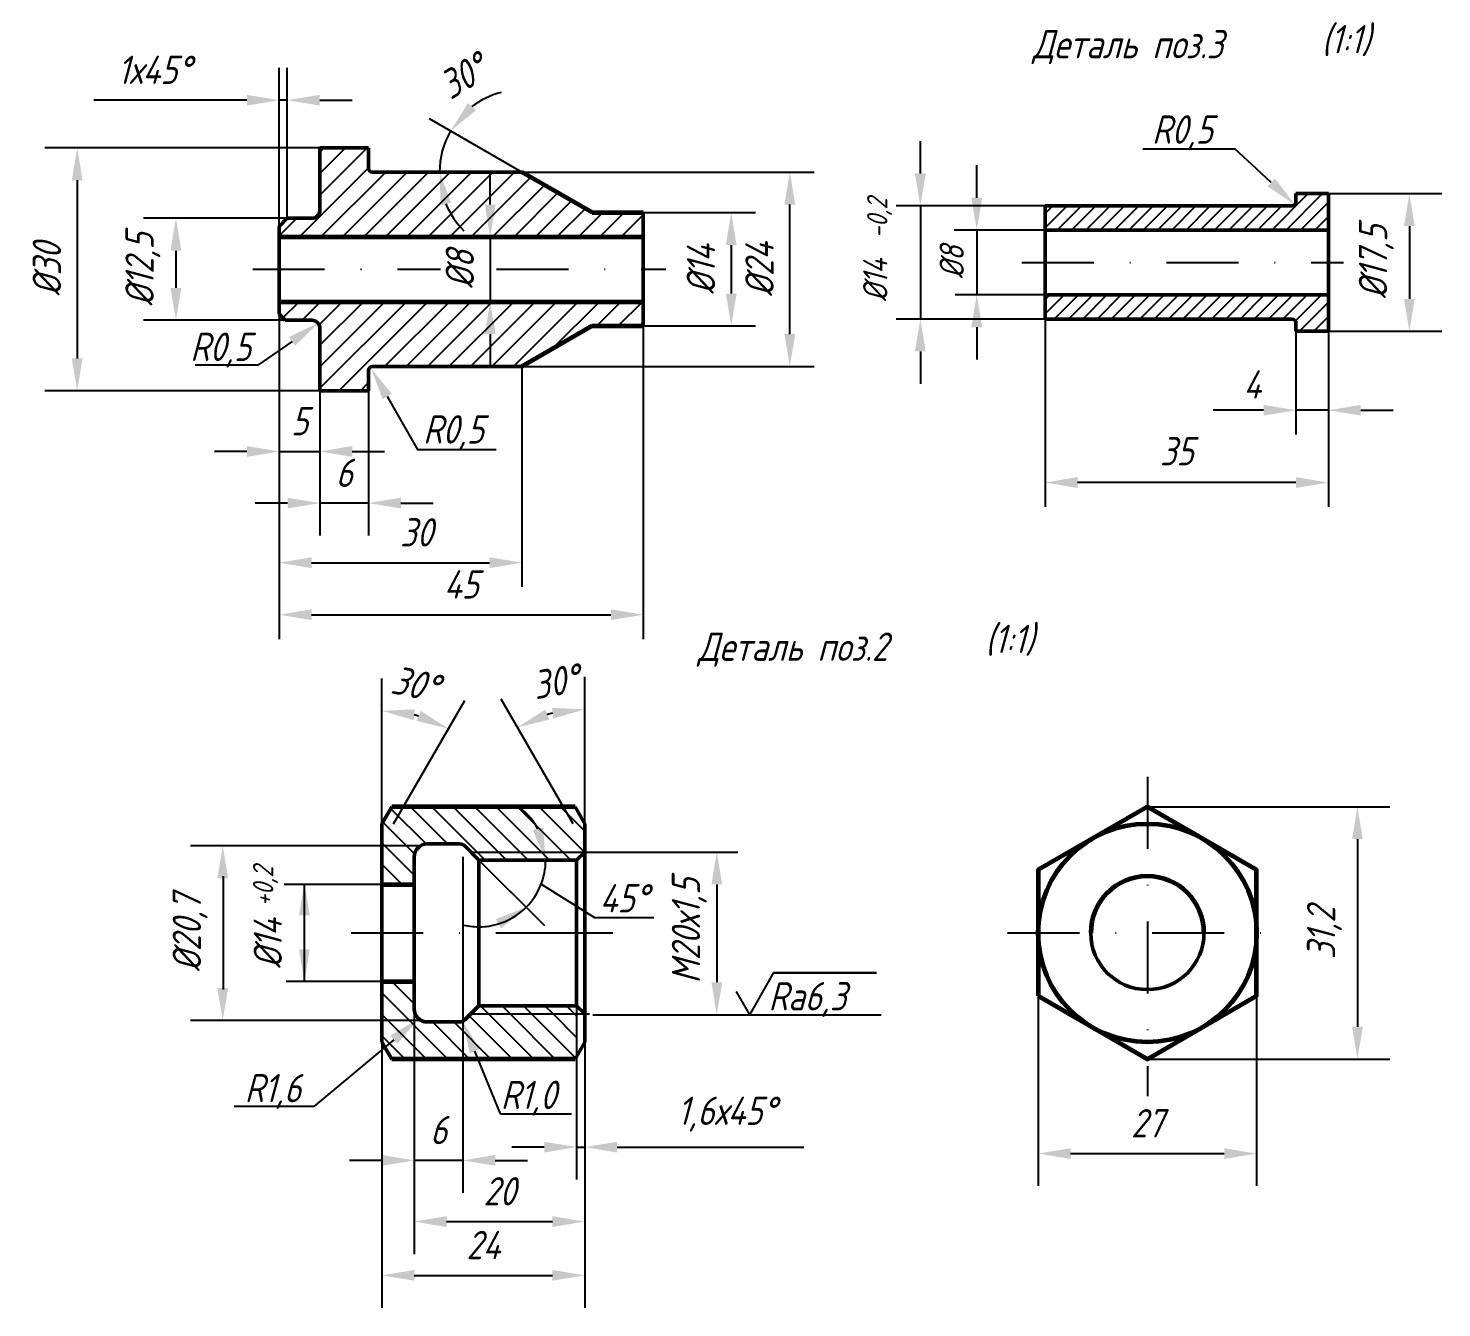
# Model space of a CAD drawing. Header units: inches. Extents: x 0 to 59537, y -7418 to 1046.
# Drawn here: x 33286.6 to 33461.3, y -7135.8 to -6977.7 of the extents above; entities that cross this region are included whole.
import ezdxf
from ezdxf import colors
from ezdxf.entities.mleader import LeaderData, LeaderLine
from ezdxf.math import Vec2, Vec3

# ---------------------------------------------------------------- set-up
doc = ezdxf.new("R2010")
doc.units = ezdxf.units.IN
doc.header["$LTSCALE"] = 0.7
doc.header["$MEASUREMENT"] = 0
doc.linetypes.add('DASHDOT', pattern=[25.4, 12.7, -6.35, 0, -6.35])
doc.styles.get("Standard").update_dxf_attribs({"font": 'romand.shx', "width": 0.8, "oblique": 15, "height": 3.5})
doc.dimstyles.get("Standard").update_dxf_attribs({"dimtxt": 3.5, "dimasz": 4, "dimexe": 4, "dimexo": 0, "dimgap": 2, "dimtad": 1, "dimdec": 1, "dimdsep": 46, "dimtxsty": 'Standard', "dimcen": 0.09, "dimadec": 0, "dimazin": 0, "dimtfac": 1, "dimtdec": 1, "dimtmove": 0, "dimatfit": 3, "dimfxl": 0.18, "dimtolj": 1, "dimtzin": 0, "dimlwd": 25, "dimlwe": 25, "dimarcsym": 0})
pattern_1 = [(135, (19.463, 10.362), (-1.32582521, -1.32582521), [])]

# ---------------------------------------------------------------- blocks, each defined once
blk = doc.blocks.new('*D671')
at = {"color": 0, "lineweight": 25, "transparency": 16777216}
for p, q in [((33317.65, -7002.19), (33317.65, -6982.59)), ((33318.65, -7001.19), (33318.65, -6982.59)), ((33313.65, -6986.59), (33294.72, -6986.59)), ((33318.65, -6986.59), (33317.65, -6986.59)), ((33322.65, -6986.59), (33326.65, -6986.59))]:
    blk.add_line(p, q, dxfattribs=at)
at = {"color": 0, "transparency": 16777216}
for points in [[(33313.65, -6985.93), (33313.65, -6987.26), (33317.65, -6986.59)], [(33322.65, -6985.93), (33322.65, -6987.26), (33318.65, -6986.59)]]:
    blk.add_solid(points, dxfattribs=at)
at = {"layer": 'DEFPOINTS', "color": 0, "transparency": 16777216}
for p in [(33317.65, -6986.59), (33318.65, -7001.19), (33317.65, -7002.19)]:
    blk.add_point(p, dxfattribs=at)
at = {"color": 0, "transparency": 16777216, "insert": (33302.19, -6982.84), "char_height": 3.5, "attachment_point": 5}
blk.add_mtext('\\A1;1х45%%D', dxfattribs=at)
blk = doc.blocks.new('*D672')
at = {"color": 0, "lineweight": 25, "transparency": 16777216}
for p, q in [((33322.68, -6992.49), (33288.68, -6992.49)), ((33292.68, -6996.49), (33292.68, -7018.49)), ((33322.68, -7022.49), (33288.68, -7022.49))]:
    blk.add_line(p, q, dxfattribs=at)
at = {"color": 0, "transparency": 16777216}
for points in [[(33292.01, -6996.49), (33293.34, -6996.49), (33292.68, -6992.49)], [(33292.01, -7018.49), (33293.34, -7018.49), (33292.68, -7022.49)]]:
    blk.add_solid(points, dxfattribs=at)
at = {"layer": 'DEFPOINTS', "color": 0, "transparency": 16777216}
for p in [(33322.68, -6992.49), (33292.68, -7022.49), (33322.68, -7022.49)]:
    blk.add_point(p, dxfattribs=at)
at = {"color": 0, "transparency": 16777216, "insert": (33288.93, -7007.49), "char_height": 3.5, "attachment_point": 5, "rotation": 90}
blk.add_mtext('\\A1;%%C30', dxfattribs=at)
blk = doc.blocks.new('*D673')
at = {"color": 0, "lineweight": 25, "transparency": 16777216}
for p, q in [((33317.65, -7013.04), (33317.65, -7034)), ((33322.68, -7022.49), (33322.68, -7034)), ((33313.65, -7030), (33309.65, -7030)), ((33317.65, -7030), (33322.68, -7030)), ((33326.68, -7030), (33330.68, -7030))]:
    blk.add_line(p, q, dxfattribs=at)
at = {"color": 0, "transparency": 16777216}
for points in [[(33313.65, -7029.33), (33313.65, -7030.67), (33317.65, -7030)], [(33326.68, -7029.33), (33326.68, -7030.67), (33322.68, -7030)]]:
    blk.add_solid(points, dxfattribs=at)
at = {"layer": 'DEFPOINTS', "color": 0, "transparency": 16777216}
for p in [(33317.65, -7013.04), (33322.68, -7022.49), (33322.68, -7030)]:
    blk.add_point(p, dxfattribs=at)
at = {"color": 0, "lineweight": 25, "transparency": 16777216, "insert": (33320.17, -7026.25), "char_height": 3.5, "attachment_point": 5}
blk.add_mtext('\\A1;5', dxfattribs=at)
blk = doc.blocks.new('*D675')
at = {"color": 0, "linetype": 'Continuous', "lineweight": 25, "transparency": 16777216}
for p, q in [((33318.65, -7001.19), (33300.88, -7001.19)), ((33304.88, -7005.19), (33304.88, -7009.79)), ((33318.4, -7013.79), (33300.88, -7013.79))]:
    blk.add_line(p, q, dxfattribs=at)
at = {"color": 0, "linetype": 'Continuous', "transparency": 16777216}
for points in [[(33304.21, -7005.19), (33305.55, -7005.19), (33304.88, -7001.19)], [(33304.21, -7009.79), (33305.55, -7009.79), (33304.88, -7013.79)]]:
    blk.add_solid(points, dxfattribs=at)
at = {"layer": 'DEFPOINTS', "color": 0, "linetype": 'Continuous', "transparency": 16777216}
for p in [(33318.65, -7001.19), (33304.88, -7013.79), (33318.4, -7013.79)]:
    blk.add_point(p, dxfattribs=at)
at = {"color": 0, "linetype": 'Continuous', "transparency": 16777216, "insert": (33300.8, -7007.49), "char_height": 3.5, "attachment_point": 5, "rotation": 90}
blk.add_mtext('\\A1;%%C12,5', dxfattribs=at)
blk = doc.blocks.new('*D677')
at = {"color": 0, "linetype": 'Continuous', "lineweight": 25, "transparency": 16777216}
for p, q in [((33343.72, -6999.49), (33343.72, -6995.49)), ((33357.65, -7003.49), (33339.72, -7003.49)), ((33343.72, -7003.49), (33343.72, -7011.49)), ((33357.65, -7011.49), (33339.72, -7011.49)), ((33343.72, -7015.49), (33343.72, -7019.49))]:
    blk.add_line(p, q, dxfattribs=at)
at = {"color": 0, "linetype": 'Continuous', "transparency": 16777216}
for points in [[(33343.05, -6999.49), (33344.39, -6999.49), (33343.72, -7003.49)], [(33343.05, -7015.49), (33344.39, -7015.49), (33343.72, -7011.49)]]:
    blk.add_solid(points, dxfattribs=at)
at = {"layer": 'DEFPOINTS', "color": 0, "linetype": 'Continuous', "transparency": 16777216}
for p in [(33357.65, -7003.49), (33343.72, -7011.49), (33357.65, -7011.49)]:
    blk.add_point(p, dxfattribs=at)
at = {"color": 0, "linetype": 'Continuous', "transparency": 16777216, "insert": (33339.97, -7007.49), "char_height": 3.5, "attachment_point": 5, "rotation": 90}
blk.add_mtext('\\A1;%%C8', dxfattribs=at)
blk = doc.blocks.new('*D681')
at = {"color": 0, "lineweight": 25, "transparency": 16777216}
for p, q in [((33446.55, -6998.14), (33461.33, -6998.14)), ((33457.33, -7002.14), (33457.33, -7011.14)), ((33447.32, -7015.14), (33461.33, -7015.14))]:
    blk.add_line(p, q, dxfattribs=at)
at = {"color": 0, "transparency": 16777216}
for points in [[(33456.67, -7002.14), (33458, -7002.14), (33457.33, -6998.14)], [(33456.67, -7011.14), (33458, -7011.14), (33457.33, -7015.14)]]:
    blk.add_solid(points, dxfattribs=at)
at = {"layer": 'DEFPOINTS', "color": 0, "transparency": 16777216}
for p in [(33446.55, -6998.14), (33447.32, -7015.14), (33457.33, -7015.14)]:
    blk.add_point(p, dxfattribs=at)
at = {"color": 0, "lineweight": 25, "transparency": 16777216, "insert": (33453.25, -7006.55), "char_height": 3.5, "attachment_point": 5, "rotation": 90}
blk.add_mtext('\\A1;%%C17,5', dxfattribs=at)
blk = doc.blocks.new('*D687')
at = {"color": 0, "lineweight": 25, "transparency": 16777216}
for p, q in [((33334.34, -7095.49), (33334.34, -7129.16)), ((33355.41, -7099.59), (33355.41, -7129.16)), ((33338.34, -7125.16), (33351.41, -7125.16))]:
    blk.add_line(p, q, dxfattribs=at)
at = {"color": 0, "transparency": 16777216}
for points in [[(33338.34, -7124.49), (33338.34, -7125.82), (33334.34, -7125.16)], [(33351.41, -7124.49), (33351.41, -7125.82), (33355.41, -7125.16)]]:
    blk.add_solid(points, dxfattribs=at)
at = {"layer": 'DEFPOINTS', "color": 0, "transparency": 16777216}
for p in [(33334.34, -7095.49), (33355.41, -7099.59), (33355.41, -7125.16)]:
    blk.add_point(p, dxfattribs=at)
at = {"color": 0, "lineweight": 25, "transparency": 16777216, "insert": (33344.88, -7121.41), "char_height": 3.5, "attachment_point": 5}
blk.add_mtext('\\A1;20', dxfattribs=at)
blk = doc.blocks.new('*D688')
at = {"color": 0, "lineweight": 25, "transparency": 16777216}
for p, q in [((33330.34, -7100.49), (33330.34, -7135.8)), ((33355.41, -7100.59), (33355.41, -7135.8)), ((33334.34, -7131.8), (33351.41, -7131.8))]:
    blk.add_line(p, q, dxfattribs=at)
at = {"color": 0, "transparency": 16777216}
for points in [[(33334.34, -7131.13), (33334.34, -7132.46), (33330.34, -7131.8)], [(33351.41, -7131.13), (33351.41, -7132.46), (33355.41, -7131.8)]]:
    blk.add_solid(points, dxfattribs=at)
at = {"layer": 'DEFPOINTS', "color": 0, "transparency": 16777216}
for p in [(33330.34, -7100.49), (33355.41, -7100.59), (33355.41, -7131.8)]:
    blk.add_point(p, dxfattribs=at)
at = {"color": 0, "lineweight": 25, "transparency": 16777216, "insert": (33342.88, -7128.05), "char_height": 3.5, "attachment_point": 5}
blk.add_mtext('\\A1;24', dxfattribs=at)
blk = doc.blocks.new('*D689')
at = {"color": 0, "lineweight": 25, "transparency": 16777216}
for p, q in [((33355.41, -7078.49), (33355.41, -7057.86)), ((33353.97, -7075.99), (33345.1, -7060.62))]:
    blk.add_line(p, q, dxfattribs=at)
blk.add_arc((33355.41, -7078.49), 16.63, 103.8165, 106.1835, dxfattribs=at)
at = {"color": 0, "transparency": 16777216}
for points in [[(33351.04, -7063.13), (33350.52, -7061.9), (33347.1, -7064.09)], [(33351.36, -7061.68), (33351.52, -7063), (33355.41, -7061.86)]]:
    blk.add_solid(points, dxfattribs=at)
at = {"layer": 'DEFPOINTS', "color": 0, "transparency": 16777216}
for p in [(33349.73, -7062.86), (33353.97, -7075.99), (33355.41, -7078.49), (33355.41, -7078.49), (33355.41, -7089.49)]:
    blk.add_point(p, dxfattribs=at)
at = {"color": 0, "lineweight": 25, "transparency": 16777216, "insert": (33351.81, -7058.43), "char_height": 3.5, "attachment_point": 5, "rotation": 10.1959}
blk.add_mtext('\\A1;30°', dxfattribs=at)
blk = doc.blocks.new('*D690')
at = {"color": 0, "lineweight": 25, "transparency": 16777216}
for p, q in [((33330.34, -7078.49), (33330.34, -7058.04)), ((33331.79, -7075.99), (33340.57, -7060.78))]:
    blk.add_line(p, q, dxfattribs=at)
blk.add_arc((33330.34, -7078.49), 16.44, 73.9724, 76.0276, dxfattribs=at)
at = {"color": 0, "transparency": 16777216}
for points in [[(33334.23, -7063.19), (33334.4, -7061.87), (33330.34, -7062.04)], [(33335.15, -7062.07), (33334.62, -7063.29), (33338.57, -7064.25)]]:
    blk.add_solid(points, dxfattribs=at)
at = {"layer": 'DEFPOINTS', "color": 0, "transparency": 16777216}
for p in [(33335.97, -7063.03), (33331.79, -7075.99), (33330.34, -7078.49), (33330.34, -7078.49), (33330.34, -7089.49)]:
    blk.add_point(p, dxfattribs=at)
at = {"color": 0, "lineweight": 25, "transparency": 16777216, "insert": (33334.44, -7058.71), "char_height": 3.5, "attachment_point": 5, "rotation": 348.296}
blk.add_mtext('\\A1;30°', dxfattribs=at)
blk = doc.blocks.new('*D731')
at = {"color": 0, "linetype": 'Continuous', "lineweight": 25, "transparency": 16777216}
for p, q in [((33411.45, -7097.28), (33411.45, -7120.75)), ((33438.45, -7097.28), (33438.45, -7120.75)), ((33415.45, -7116.75), (33434.45, -7116.75))]:
    blk.add_line(p, q, dxfattribs=at)
at = {"color": 0, "linetype": 'Continuous', "transparency": 16777216}
for points in [[(33415.45, -7116.09), (33415.45, -7117.42), (33411.45, -7116.75)], [(33434.45, -7116.09), (33434.45, -7117.42), (33438.45, -7116.75)]]:
    blk.add_solid(points, dxfattribs=at)
at = {"layer": 'DEFPOINTS', "color": 0, "linetype": 'Continuous', "transparency": 16777216}
for p in [(33411.45, -7097.28), (33438.45, -7097.28), (33438.45, -7116.75)]:
    blk.add_point(p, dxfattribs=at)
at = {"color": 0, "linetype": 'Continuous', "transparency": 16777216, "insert": (33424.95, -7113), "char_height": 3.5, "attachment_point": 5}
blk.add_mtext('\\A1;27', dxfattribs=at)
blk = doc.blocks.new('*D732')
at = {"color": 0, "linetype": 'Continuous', "lineweight": 25, "transparency": 16777216}
for p, q in [((33424.95, -7073.9), (33454.91, -7073.9)), ((33450.91, -7077.9), (33450.91, -7101.07)), ((33424.95, -7105.07), (33454.91, -7105.07))]:
    blk.add_line(p, q, dxfattribs=at)
at = {"color": 0, "linetype": 'Continuous', "transparency": 16777216}
for points in [[(33450.25, -7077.9), (33451.58, -7077.9), (33450.91, -7073.9)], [(33450.25, -7101.07), (33451.58, -7101.07), (33450.91, -7105.07)]]:
    blk.add_solid(points, dxfattribs=at)
at = {"layer": 'DEFPOINTS', "color": 0, "linetype": 'Continuous', "transparency": 16777216}
for p in [(33424.95, -7073.9), (33424.95, -7105.07), (33450.91, -7105.07)]:
    blk.add_point(p, dxfattribs=at)
at = {"color": 0, "linetype": 'Continuous', "transparency": 16777216, "insert": (33446.83, -7089.49), "char_height": 3.5, "attachment_point": 5, "rotation": 90}
blk.add_mtext('\\A1;31,2', dxfattribs=at)
blk = doc.blocks.new('*D733')
at = {"color": 0, "linetype": 'Continuous', "lineweight": 25, "transparency": 16777216}
for p, q in [((33334.34, -7095.49), (33334.34, -7121.59)), ((33340.34, -7098.69), (33340.34, -7121.59)), ((33330.34, -7117.59), (33326.34, -7117.59)), ((33340.34, -7117.59), (33334.34, -7117.59)), ((33344.34, -7117.59), (33348.34, -7117.59))]:
    blk.add_line(p, q, dxfattribs=at)
at = {"color": 0, "linetype": 'Continuous', "transparency": 16777216}
for points in [[(33330.34, -7116.92), (33330.34, -7118.26), (33334.34, -7117.59)], [(33344.34, -7116.92), (33344.34, -7118.26), (33340.34, -7117.59)]]:
    blk.add_solid(points, dxfattribs=at)
at = {"layer": 'DEFPOINTS', "color": 0, "linetype": 'Continuous', "transparency": 16777216}
for p in [(33334.34, -7095.49), (33340.34, -7098.69), (33334.34, -7117.59)]:
    blk.add_point(p, dxfattribs=at)
at = {"color": 0, "linetype": 'Continuous', "transparency": 16777216, "insert": (33337.34, -7113.84), "char_height": 3.5, "attachment_point": 5}
blk.add_mtext('\\A1;6', dxfattribs=at)
blk = doc.blocks.new('*D739')
at = {"color": 0, "linetype": 'Continuous', "lineweight": 25, "transparency": 16777216}
for p, q in [((33354.41, -7098.49), (33354.41, -7119.95)), ((33355.41, -7099.49), (33355.41, -7119.95)), ((33350.41, -7115.95), (33346.41, -7115.95)), ((33354.41, -7115.95), (33355.41, -7115.95)), ((33359.41, -7115.95), (33382.48, -7115.95))]:
    blk.add_line(p, q, dxfattribs=at)
at = {"color": 0, "linetype": 'Continuous', "transparency": 16777216}
for points in [[(33350.41, -7115.29), (33350.41, -7116.62), (33354.41, -7115.95)], [(33359.41, -7115.29), (33359.41, -7116.62), (33355.41, -7115.95)]]:
    blk.add_solid(points, dxfattribs=at)
at = {"layer": 'DEFPOINTS', "color": 0, "linetype": 'Continuous', "transparency": 16777216}
for p in [(33354.41, -7098.49), (33355.41, -7099.49), (33355.41, -7115.95)]:
    blk.add_point(p, dxfattribs=at)
at = {"color": 0, "linetype": 'Continuous', "transparency": 16777216, "insert": (33372.95, -7111.87), "char_height": 3.5, "attachment_point": 5}
blk.add_mtext('\\A1;1,6х45%%D', dxfattribs=at)
blk = doc.blocks.new('*D740')
at = {"color": 0, "linetype": 'Continuous', "lineweight": 25, "transparency": 16777216}
for p, q in [((33322.68, -7022.49), (33322.68, -7040.38)), ((33328.68, -7022.49), (33328.68, -7040.38)), ((33318.68, -7036.38), (33314.68, -7036.38)), ((33328.68, -7036.38), (33322.68, -7036.38)), ((33332.68, -7036.38), (33336.68, -7036.38))]:
    blk.add_line(p, q, dxfattribs=at)
at = {"color": 0, "linetype": 'Continuous', "transparency": 16777216}
for points in [[(33318.68, -7035.71), (33318.68, -7037.04), (33322.68, -7036.38)], [(33332.68, -7035.71), (33332.68, -7037.04), (33328.68, -7036.38)]]:
    blk.add_solid(points, dxfattribs=at)
at = {"layer": 'DEFPOINTS', "color": 0, "linetype": 'Continuous', "transparency": 16777216}
for p in [(33322.68, -7022.49), (33328.68, -7022.49), (33322.68, -7036.38)]:
    blk.add_point(p, dxfattribs=at)
at = {"color": 0, "linetype": 'Continuous', "transparency": 16777216, "insert": (33325.68, -7032.63), "char_height": 3.5, "attachment_point": 5}
blk.add_mtext('\\A1;6', dxfattribs=at)
blk = doc.blocks.new('*D765')
at = {"color": 0, "linetype": 'Continuous', "lineweight": 25, "transparency": 16777216}
for p, q in [((33343.92, -6995.49), (33383.76, -6995.49)), ((33380.76, -7015.49), (33380.76, -6999.49)), ((33347.65, -7019.49), (33383.76, -7019.49))]:
    blk.add_line(p, q, dxfattribs=at)
at = {"color": 0, "linetype": 'Continuous', "transparency": 16777216}
for points in [[(33380.09, -6999.49), (33381.43, -6999.49), (33380.76, -6995.49)], [(33380.09, -7015.49), (33381.43, -7015.49), (33380.76, -7019.49)]]:
    blk.add_solid(points, dxfattribs=at)
at = {"layer": 'DEFPOINTS', "color": 0, "linetype": 'Continuous', "transparency": 16777216}
for p in [(33343.92, -6995.49), (33380.76, -6995.49), (33347.65, -7019.49)]:
    blk.add_point(p, dxfattribs=at)
at = {"color": 0, "linetype": 'Continuous', "transparency": 16777216, "insert": (33377.01, -7007.49), "char_height": 3.5, "attachment_point": 5, "rotation": 90}
blk.add_mtext('\\A1;%%C24', dxfattribs=at)
blk = doc.blocks.new('*D768')
at = {"color": 0, "linetype": 'Continuous', "lineweight": 25, "transparency": 16777216}
for p, q in [((33317.65, -7013.04), (33317.65, -7053.17)), ((33362.65, -7014.49), (33362.65, -7053.17)), ((33321.65, -7050.17), (33358.65, -7050.17))]:
    blk.add_line(p, q, dxfattribs=at)
at = {"color": 0, "linetype": 'Continuous', "transparency": 16777216}
for points in [[(33321.65, -7049.5), (33321.65, -7050.83), (33317.65, -7050.17)], [(33358.65, -7049.5), (33358.65, -7050.83), (33362.65, -7050.17)]]:
    blk.add_solid(points, dxfattribs=at)
at = {"layer": 'DEFPOINTS', "color": 0, "linetype": 'Continuous', "transparency": 16777216}
for p in [(33317.65, -7013.04), (33362.65, -7014.49), (33362.65, -7050.17)]:
    blk.add_point(p, dxfattribs=at)
at = {"color": 0, "linetype": 'Continuous', "transparency": 16777216, "insert": (33340.15, -7046.42), "char_height": 3.5, "attachment_point": 5}
blk.add_mtext('\\A1;45', dxfattribs=at)
blk = doc.blocks.new('*D769')
at = {"color": 0, "linetype": 'Continuous', "lineweight": 25, "transparency": 16777216}
blk.add_line((33347.65, -6995.49), (33336.24, -6988.9), dxfattribs=at)
for start, end in [(104.7017, 127.3508), (150, 180), (202.6492, 225.2983)]:
    blk.add_arc((33347.65, -6995.49), 10.19, start, end, dxfattribs=at)
at = {"color": 0, "linetype": 'Continuous', "transparency": 16777216}
for points in [[(33341.98, -6987.84), (33340.97, -6986.95), (33338.83, -6990.4)], [(33337.6, -6999.54), (33338.91, -6999.28), (33337.47, -6995.49)]]:
    blk.add_solid(points, dxfattribs=at)
at = {"layer": 'DEFPOINTS', "color": 0, "linetype": 'Continuous', "transparency": 16777216}
for p in [(33337.62, -6993.72), (33329.18, -6995.49), (33347.65, -6995.49), (33347.65, -6995.49), (33356.31, -7000.49)]:
    blk.add_point(p, dxfattribs=at)
at = {"color": 0, "linetype": 'Continuous', "transparency": 16777216, "insert": (33340.34, -6983.63), "char_height": 3.5, "attachment_point": 5, "rotation": 31.656}
blk.add_mtext('\\A1;30°', dxfattribs=at)
blk = doc.blocks.new('*D770')
at = {"color": 0, "linetype": 'Continuous', "lineweight": 25, "transparency": 16777216}
for p, q in [((33362.65, -7000.49), (33376.52, -7000.49)), ((33373.52, -7004.49), (33373.52, -7010.49)), ((33362.65, -7014.49), (33376.52, -7014.49))]:
    blk.add_line(p, q, dxfattribs=at)
at = {"color": 0, "linetype": 'Continuous', "transparency": 16777216}
for points in [[(33372.85, -7004.49), (33374.18, -7004.49), (33373.52, -7000.49)], [(33372.85, -7010.49), (33374.18, -7010.49), (33373.52, -7014.49)]]:
    blk.add_solid(points, dxfattribs=at)
at = {"layer": 'DEFPOINTS', "color": 0, "linetype": 'Continuous', "transparency": 16777216}
for p in [(33362.65, -7000.49), (33362.65, -7014.49), (33373.52, -7014.49)]:
    blk.add_point(p, dxfattribs=at)
at = {"color": 0, "linetype": 'Continuous', "transparency": 16777216, "insert": (33369.77, -7007.49), "char_height": 3.5, "attachment_point": 5, "rotation": 90}
blk.add_mtext('\\A1;%%C14', dxfattribs=at)
blk = doc.blocks.new('*D771')
at = {"color": 0, "linetype": 'Continuous', "lineweight": 25, "transparency": 16777216}
for p, q in [((33317.65, -7007.49), (33317.65, -7046.74)), ((33347.65, -7019.49), (33347.65, -7046.74)), ((33321.65, -7043.74), (33343.65, -7043.74))]:
    blk.add_line(p, q, dxfattribs=at)
at = {"color": 0, "linetype": 'Continuous', "transparency": 16777216}
for points in [[(33321.65, -7043.07), (33321.65, -7044.41), (33317.65, -7043.74)], [(33343.65, -7043.07), (33343.65, -7044.41), (33347.65, -7043.74)]]:
    blk.add_solid(points, dxfattribs=at)
at = {"layer": 'DEFPOINTS', "color": 0, "linetype": 'Continuous', "transparency": 16777216}
for p in [(33317.65, -7007.49), (33347.65, -7019.49), (33347.65, -7043.74)]:
    blk.add_point(p, dxfattribs=at)
at = {"color": 0, "linetype": 'Continuous', "transparency": 16777216, "insert": (33334.6, -7039.99), "char_height": 3.5, "attachment_point": 5}
blk.add_mtext('\\A1;30', dxfattribs=at)

msp = doc.modelspace()

# ---------------------------------------------------------------- hatches: boundary and pattern name
at = {"linetype": 'Continuous'}
h = msp.add_hatch(dxfattribs=at)
h.set_pattern_fill('ANSI31', scale=15)
h.paths.add_polyline_path([(33362.65, -7003.49), (33362.65, -7000.49), (33356.31, -7000.49), (33347.65, -6995.49), (33329.18, -6995.49, -0.414214), (33328.68, -6994.99), (33328.68, -6992.49), (33322.68, -6992.49), (33322.68, -7000.19, -0.414214), (33321.68, -7001.19), (33318.65, -7001.19), (33317.65, -7002.19), (33317.65, -7003.49)])
h.paths.add_polyline_path([(33356.31, -7014.49), (33362.65, -7014.49), (33362.65, -7011.49), (33317.65, -7011.49), (33317.65, -7013.04), (33318.4, -7013.79), (33321.68, -7013.79, -0.414214), (33322.68, -7014.79), (33322.68, -7019.87), (33322.68, -7022.49), (33328.68, -7022.49), (33328.68, -7019.99, -0.414214), (33329.18, -7019.49), (33347.65, -7019.49)])
h = msp.add_hatch(dxfattribs=at)
h.set_pattern_fill('ANSI31', scale=10)
h.paths.add_polyline_path([(33447.32, -6998.14), (33443.32, -6998.14), (33443.32, -6999.14, -0.414214), (33442.82, -6999.64), (33412.32, -6999.64), (33412.32, -7002.64), (33447.32, -7002.64)])
h.paths.add_polyline_path([(33447.32, -7010.64), (33412.32, -7010.64), (33412.32, -7013.64), (33442.82, -7013.64, -0.414214), (33443.32, -7014.14), (33443.32, -7015.14), (33447.32, -7015.14)])
h = msp.add_hatch(dxfattribs=at)
h.set_pattern_fill('ANSI31', scale=15, angle=90)
h.set_pattern_definition(pattern_1)
h.paths.add_polyline_path([(33355.41, -7075.99), (33354.21, -7073.9), (33331.55, -7073.9), (33330.34, -7075.99), (33330.34, -7078.73), (33335.09, -7078.73, -0.142306), (33335.94, -7078.49), (33339.93, -7078.49, -0.198912), (33340.64, -7078.78), (33341.34, -7079.49), (33352.32, -7079.49), (33355.41, -7079.49)])
h.paths.add_polyline_path([(33334.34, -7080.09, -0.256772), (33335.09, -7078.73), (33330.34, -7078.73), (33330.34, -7083.49), (33334.34, -7083.49)])
h.paths.add_polyline_path([(33355.41, -7079.49), (33352.32, -7079.49), (33341.34, -7079.49), (33342.34, -7080.49), (33352.32, -7080.49), (33354.41, -7080.49)])
h.paths.add_polyline_path([(33354.41, -7098.49), (33342.34, -7098.49), (33341.34, -7099.49), (33352.32, -7099.49), (33354.41, -7099.49)])
h = msp.add_hatch(dxfattribs=at)
h.set_pattern_fill('ANSI31', scale=15, angle=90)
h.set_pattern_definition(pattern_1)
h.paths.add_polyline_path([(33354.41, -7099.49), (33352.32, -7099.49), (33341.34, -7099.49), (33340.64, -7100.19, -0.198912), (33339.93, -7100.49), (33335.94, -7100.49, -0.126759), (33335.17, -7100.29), (33330.34, -7100.29), (33330.34, -7102.99), (33331.55, -7105.07), (33354.21, -7105.07), (33354.41, -7104.72)])
h.paths.add_polyline_path([(33334.34, -7095.49), (33330.34, -7095.49), (33330.34, -7100.29), (33335.17, -7100.29, -0.273115), (33334.34, -7098.89)])

# ---------------------------------------------------------------- linework, layer by layer
at = {"color": 0, "linetype": 'ByBlock'}
for p, q in [((33396.89, -6995.64), (33396.89, -6991.64)), ((33437.32, -6994.05), (33435.81, -6992.65)), ((33403.86, -6998.64), (33403.86, -6994.64)), ((33440.25, -6996.77), (33437.32, -6994.05)), ((33447.32, -6998.14), (33461.27, -6998.14)), ((33402.22, -6999.64), (33393.89, -6999.64)), ((33396.89, -6999.64), (33396.89, -7013.64)), ((33412.32, -6999.64), (33397.21, -6999.64)), ((33412.32, -7002.64), (33401.06, -7002.64)), ((33403.86, -7002.64), (33403.86, -7010.64)), ((33412.35, -7010.64), (33401.18, -7010.64)), ((33317.65, -7013.04), (33317.65, -7034.47)), ((33401.7, -7013.64), (33393.89, -7013.64)), ((33412.32, -7013.64), (33397.21, -7013.64)), ((33412.32, -7013.64), (33412.32, -7036.84)), ((33403.86, -7014.64), (33403.86, -7018.64)), ((33443.32, -7015.14), (33443.32, -7027.91)), ((33447.32, -7015.14), (33461.27, -7015.14)), ((33447.32, -7015.14), (33447.32, -7027.91)), ((33447.32, -7015.14), (33447.32, -7036.84)), ((33396.89, -7017.64), (33396.89, -7021.64)), ((33322.68, -7022.49), (33322.68, -7034.47)), ((33322.68, -7022.59), (33322.68, -7034.47)), ((33435.32, -7024.91), (33433.09, -7024.91)), ((33439.32, -7024.91), (33435.32, -7024.91)), ((33447.32, -7024.91), (33443.32, -7024.91)), ((33451.32, -7024.91), (33455.32, -7024.91)), ((33443.32, -7033.84), (33416.32, -7033.84)), ((33356.41, -7079.49), (33368.56, -7079.49)), ((33330.34, -7083.49), (33319.24, -7083.49)), ((33330.34, -7095.49), (33319.24, -7095.49)), ((33355.41, -7099.49), (33355.41, -7113.23))]:
    msp.add_line(p, q, dxfattribs=at)
at = {"linetype": 'Continuous', "lineweight": 50}
for p, q in [((33322.68, -6992.49), (33322.68, -7000.19)), ((33322.68, -6992.49), (33328.68, -6992.49)), ((33328.68, -6992.49), (33328.68, -6994.99)), ((33329.18, -6995.49), (33347.65, -6995.49)), ((33318.65, -7001.19), (33321.68, -7001.19)), ((33362.65, -7000.49), (33362.65, -7014.49)), ((33317.65, -7002.19), (33317.65, -7013.04)), ((33318.4, -7013.79), (33321.68, -7013.79)), ((33322.68, -7014.79), (33322.68, -7022.49)), ((33329.18, -7019.49), (33347.65, -7019.49)), ((33328.68, -7019.99), (33328.68, -7022.49)), ((33322.68, -7022.49), (33328.68, -7022.49))]:
    msp.add_line(p, q, dxfattribs=at)
for p, q in [((33435.81, -6992.65), (33424.4, -6992.65)), ((33443.32, -6998.14), (33443.32, -6999.14)), ((33319.24, -7016.39), (33315, -7019.33)), ((33315, -7019.33), (33307.27, -7019.33)), ((33331, -7023.21), (33334.8, -7029.84)), ((33344.45, -7029.78), (33334.77, -7029.78)), ((33341.34, -7079.49), (33344.25, -7079.49)), ((33341.34, -7079.49), (33352.32, -7079.49)), ((33352.32, -7079.49), (33356.41, -7079.49)), ((33352.32, -7080.49), (33354.41, -7080.49)), ((33334.34, -7080.99), (33334.34, -7097.99)), ((33341.34, -7099.49), (33344.25, -7099.49)), ((33341.34, -7099.49), (33349.91, -7099.49)), ((33341.34, -7099.49), (33352.32, -7099.49)), ((33352.32, -7098.49), (33354.41, -7098.49)), ((33352.32, -7099.49), (33355.98, -7099.49))]:
    msp.add_line(p, q)
at = {"color": 7, "linetype": 'Continuous', "lineweight": 60}
for p, q in [((33356.31, -7000.49), (33347.65, -6995.49)), ((33356.31, -7000.49), (33362.65, -7000.49)), ((33356.31, -7014.49), (33347.65, -7019.49)), ((33356.31, -7014.49), (33362.65, -7014.49)), ((33354.21, -7073.9), (33331.55, -7073.9)), ((33354.21, -7105.07), (33331.55, -7105.07))]:
    msp.add_line(p, q, dxfattribs=at)
at = {"lineweight": 50}
for p, q in [((33443.32, -6998.14), (33447.32, -6998.14)), ((33443.32, -6998.14), (33443.32, -6999.14)), ((33447.32, -6998.14), (33447.32, -7015.14)), ((33412.32, -6999.64), (33412.32, -7013.64)), ((33412.32, -6999.64), (33442.82, -6999.64)), ((33318.65, -7001.19), (33317.65, -7002.19)), ((33412.32, -7002.64), (33447.32, -7002.64)), ((33412.32, -7010.64), (33447.32, -7010.64)), ((33318.4, -7013.79), (33317.65, -7013.04)), ((33412.32, -7013.64), (33442.82, -7013.64)), ((33443.32, -7014.14), (33443.32, -7015.14)), ((33443.32, -7014.14), (33443.32, -7015.14)), ((33443.32, -7015.14), (33447.32, -7015.14)), ((33330.34, -7075.99), (33331.55, -7073.9)), ((33355.41, -7075.99), (33354.21, -7073.9)), ((33330.34, -7075.99), (33330.34, -7089.49)), ((33355.41, -7075.99), (33355.41, -7089.49)), ((33335.94, -7078.49), (33339.93, -7078.49)), ((33340.64, -7078.78), (33342.34, -7080.49)), ((33334.34, -7080.09), (33334.34, -7098.89)), ((33342.34, -7080.49), (33354.41, -7080.49)), ((33342.34, -7080.49), (33342.34, -7098.49)), ((33342.34, -7080.49), (33352.32, -7080.49)), ((33355.41, -7079.49), (33354.41, -7080.49)), ((33354.41, -7080.49), (33354.41, -7098.49)), ((33330.34, -7089.49), (33330.34, -7102.99)), ((33355.41, -7089.49), (33355.41, -7102.99)), ((33340.64, -7100.19), (33342.34, -7098.49)), ((33342.34, -7098.49), (33354.41, -7098.49)), ((33342.34, -7098.49), (33352.32, -7098.49)), ((33355.41, -7099.49), (33354.41, -7098.49)), ((33335.94, -7100.49), (33339.93, -7100.49)), ((33330.34, -7102.99), (33331.55, -7105.07)), ((33355.41, -7102.99), (33354.21, -7105.07))]:
    msp.add_line(p, q, dxfattribs=at)
at = {"color": 7, "linetype": 'Continuous', "lineweight": 25}
for p, q in [((33357.65, -7000.49), (33372.32, -7000.49)), ((33342.34, -7080.49), (33350.43, -7088.57)), ((33342.34, -7080.49), (33349.95, -7088.09)), ((33344.99, -7111.86), (33341.82, -7104.11))]:
    msp.add_line(p, q, dxfattribs=at)
at = {"linetype": 'Continuous', "lineweight": 60}
for p, q in [((33317.65, -7003.49), (33362.65, -7003.49)), ((33317.65, -7011.49), (33362.65, -7011.49))]:
    msp.add_line(p, q, dxfattribs=at)
at = {"linetype": 'DASHDOT'}
for p, q in [((33409.44, -7006.64), (33449.21, -7006.64)), ((33314.37, -7007.49), (33337.6, -7007.49)), ((33344.51, -7007.49), (33365.44, -7007.49)), ((33424.95, -7070.19), (33424.95, -7109.65)), ((33326.55, -7089.49), (33352.32, -7089.49)), ((33352.32, -7089.49), (33358.88, -7089.49)), ((33407.67, -7089.49), (33439.81, -7089.49))]:
    msp.add_line(p, q, dxfattribs=at)
at = {"color": 0, "linetype": 'ByBlock', "lineweight": 50}
msp.add_line((33322.68, -7014.79), (33322.68, -7019.87), dxfattribs=at)
at = {"lineweight": 25}
for p, q in [((33355.41, -7078.49), (33355.41, -7060.16)), ((33335.09, -7078.73), (33306.67, -7078.73)), ((33340.34, -7080.09), (33340.34, -7098.69)), ((33356.41, -7079.49), (33374.33, -7079.49)), ((33310.72, -7082.49), (33310.72, -7096.49)), ((33330.34, -7083.49), (33318.24, -7083.49)), ((33320.75, -7083.49), (33320.75, -7095.49)), ((33371.73, -7083.49), (33371.73, -7095.59)), ((33330.34, -7095.49), (33318.5, -7095.49)), ((33354.41, -7098.49), (33354.41, -7115.75)), ((33356.41, -7099.59), (33392.04, -7099.59)), ((33335.17, -7100.29), (33306.67, -7100.29)), ((33355.41, -7100.49), (33355.41, -7115.75))]:
    msp.add_line(p, q, dxfattribs=at)
at = {"lineweight": 60}
for p, q in [((33330.34, -7083.49), (33334.34, -7083.49)), ((33330.34, -7095.49), (33334.34, -7095.49))]:
    msp.add_line(p, q, dxfattribs=at)
at = {"color": 7, "linetype": 'Continuous'}
for p, q in [((33350.11, -7083.51), (33356.62, -7087.58)), ((33356.62, -7087.58), (33363.93, -7087.58)), ((33321.91, -7110.95), (33312.08, -7110.95)), ((33344.99, -7111.86), (33353.77, -7111.86))]:
    msp.add_line(p, q, dxfattribs=at)
at = {"color": 7, "linetype": 'Continuous', "lineweight": 60}
msp.add_lwpolyline([(33411.45, -7097.28), (33424.95, -7105.07), (33438.45, -7097.28), (33438.45, -7081.69), (33424.95, -7073.9), (33411.45, -7081.69)], close=True, dxfattribs=at)
for points, const_width in [([(33375.81, -7099.59), (33378.74, -7094.42)], 0.25), ([(33378.74, -7094.42), (33391.51, -7094.42)], 0.3), ([(33374.13, -7096.72), (33375.8, -7099.59)], 0.25)]:
    msp.add_lwpolyline(points, dxfattribs=dict(const_width=const_width))
msp.add_circle((33424.95, -7089.49), 13.5, dxfattribs=at)
at = {"linetype": 'Continuous', "lineweight": 50}
for centre, radius, start, end in [((33329.18, -6994.99), 0.5, 180, 270), ((33321.68, -7000.19), 1, 270, 0), ((33321.68, -7014.79), 1, 0, 90), ((33329.18, -7019.99), 0.5, 90, 180)]:
    msp.add_arc(centre, radius, start, end, dxfattribs=at)
at = {"lineweight": 50}
for centre, radius, start, end in [((33442.82, -6999.14), 0.5, 270, 0), ((33442.82, -7014.14), 0.5, 0, 90), ((33335.94, -7080.09), 1.6, 90, 180), ((33339.93, -7079.49), 1, 45, 90), ((33424.95, -7089.49), 7, 180, 0), ((33335.94, -7098.89), 1.6, 180, 270), ((33339.93, -7099.49), 1, 270, 315)]:
    msp.add_arc(centre, radius, start, end, dxfattribs=at)
at = {"color": 7, "linetype": 'Continuous', "lineweight": 25}
for start, end in [(28.0908, 56.1817), (315, 0), (256.925, 315), (258.8183, 286.9092)]:
    msp.add_arc((33342.34, -7080.49), 8.24, start, end, dxfattribs=at)
at = {"lineweight": 60}
msp.add_arc((33424.95, -7089.49), 7, 0, 180, dxfattribs=at)
at = {"color": 0, "linetype": 'ByBlock'}
for points in [[(33396.22, -6995.64), (33397.56, -6995.64), (33396.89, -6999.64)], [(33439.8, -6997.25), (33440.71, -6996.28), (33443.19, -6999.48)], [(33403.19, -6998.64), (33404.53, -6998.64), (33403.86, -7002.64)], [(33403.19, -7014.64), (33404.53, -7014.64), (33403.86, -7010.64)], [(33396.22, -7017.64), (33397.56, -7017.64), (33396.89, -7013.64)], [(33439.32, -7024.24), (33439.32, -7025.57), (33443.32, -7024.91)], [(33451.32, -7024.24), (33451.32, -7025.57), (33447.32, -7024.91)], [(33416.32, -7033.17), (33416.32, -7034.5), (33412.32, -7033.84)], [(33443.32, -7033.17), (33443.32, -7034.5), (33447.32, -7033.84)]]:
    msp.add_solid(points, dxfattribs=at)
msp.add_solid([(33318.86, -7015.84), (33319.62, -7016.93), (33322.53, -7014.1)])
at = {"lineweight": 50}
msp.add_solid([(33330.42, -7023.54), (33331.57, -7022.88), (33329, -7019.74)], dxfattribs=at)
at = {"color": 7, "linetype": 'Continuous'}
for points in [[(33350.26, -7076.44), (33348.97, -7076.77), (33350.59, -7080.49)], [(33344.4, -7087.8), (33345.08, -7088.94), (33348.17, -7086.31)], [(33342.44, -7103.86), (33341.21, -7104.37), (33340.31, -7100.41)]]:
    msp.add_solid(points, dxfattribs=at)
at = {"lineweight": 25}
for points in [[(33310, -7082.73), (33311.34, -7082.73), (33310.67, -7078.73)], [(33371.07, -7083.49), (33372.4, -7083.49), (33371.73, -7079.49)], [(33320.09, -7087.32), (33321.42, -7087.32), (33320.75, -7083.32)], [(33320.09, -7091.51), (33321.42, -7091.51), (33320.75, -7095.51)], [(33310, -7096.29), (33311.34, -7096.29), (33310.67, -7100.29)], [(33371.07, -7095.59), (33372.4, -7095.59), (33371.73, -7099.59)]]:
    msp.add_solid(points, dxfattribs=at)
at = {"layer": 'DEFPOINTS', "color": 0, "linetype": 'ByBlock'}
for p in [(33354.96, -6995.49), (33449.77, -6998.14), (33412.32, -6999.64), (33442.82, -6999.14), (33443.19, -6999.48), (33347.65, -7000.49), (33347.65, -7003.49), (33412.32, -7002.64), (33403.86, -7010.64), (33317.65, -7013.04), (33317.65, -7013.04), (33396.89, -7013.64), (33447.32, -7015.14), (33447.32, -7015.14), (33449.77, -7015.14), (33354.96, -7019.49), (33443.32, -7024.91), (33328.68, -7031.47), (33412.32, -7033.84), (33320.68, -7041.89), (33331.79, -7075.99), (33331.79, -7075.99), (33330.34, -7078.49), (33330.34, -7078.49), (33330.34, -7078.49), (33330.34, -7078.49), (33330.34, -7078.49), (33335.94, -7078.49), (33355.41, -7078.49), (33355.41, -7078.49), (33355.41, -7079.49), (33330.34, -7082.49), (33330.34, -7089.49), (33330.34, -7089.49), (33355.41, -7089.49), (33322.24, -7096.49), (33330.34, -7096.49), (33354.41, -7098.49), (33355.41, -7098.49), (33355.41, -7099.49), (33330.34, -7100.49), (33335.94, -7100.49), (33334.34, -7101.91), (33330.34, -7105.91), (33355.41, -7105.91), (33355.41, -7105.91), (33356.41, -7118.79), (33330.34, -7127.42)]:
    msp.add_point(p, dxfattribs=at)
at = {"layer": 'DEFPOINTS', "color": 0, "linetype": 'ByBlock', "lineweight": 50}
for p in [(33318.65, -7001.19), (33318.4, -7013.79), (33318.4, -7013.79), (33322.68, -7013.79), (33443.32, -7015.14), (33322.68, -7022.49), (33328.68, -7022.49), (33412.95, -7095.67), (33436.95, -7095.67)]:
    msp.add_point(p, dxfattribs=at)

# ---------------------------------------------------------------- texts
at = {"linetype": 'Continuous', "lineweight": 25, "oblique": 15, "width": 0.8}
for s, p in [('Деталь поз.3', (33410.78, -6981.42)), ('Деталь поз.2', (33369.4, -7055.87))]:
    msp.add_text(s, height=3.5, dxfattribs=at).set_placement(p)
at = {"color": 7, "linetype": 'Continuous', "char_height": 3.5, "attachment_point": 1}
for s, width, insert in [('(1:1)', 40.96, (33446.48, -6977.31)), ('(1:1)', 40.96, (33404.91, -7051.41)), ('45%%D', 7.696, (33357.26, -7083.45))]:
    msp.add_mtext_dynamic_manual_height_columns(s, width=width, gutter_width=17.5, heights=[0], dxfattribs=dict(at, insert=insert))
at = {"lineweight": 25, "char_height": 3.5, "attachment_point": 1}
for s, insert, width in [('R0,5', (33425.52, -6988.47), 34.7971), ('R0,5', (33306.64, -7015.32), 34.7971), ('4', (33436.81, -7019.96), 7.8941), ('R0,5', (33335.42, -7025.52), 34.7971), ('35', (33426.49, -7028.22), 8.9871), ('Ra6,3', (33378.12, -7095.56), 29.1251), ('R1,6', (33313.37, -7106.91), 34.7971), ('R1,0', (33345.02, -7107.75), 34.7971)]:
    msp.add_mtext(s, dxfattribs=dict(at, insert=insert, width=width))
at = {"lineweight": 25, "attachment_point": 1, "rotation": 90}
for s, insert, char_height, width in [('-0,2', (33390.31, -7003.67), 2.5, 14.2705), ('%%C8', (33399.27, -7008.63), 3, 25.3892), ('%%C14', (33389.82, -7011.48), 3, 25.3892), ('+0,2', (33314.41, -7086.22), 2.5, 14.2705)]:
    msp.add_mtext(s, dxfattribs=dict(at, insert=insert, char_height=char_height, width=width))
at = {"lineweight": 25, "char_height": 3.5, "attachment_point": 5, "rotation": 90}
for s, insert in [('\\A1;М20х1,5', (33368.33, -7089.21)), ('\\A1;%%C20,7', (33306.64, -7089.49)), ('%%C14', (33316.23, -7090.78))]:
    msp.add_mtext(s, dxfattribs=dict(at, insert=insert))

# ---------------------------------------------------------------- dimensions: what is measured, and where the dimension line sits
dim = msp.add_linear_dim(base=(33317.65, -6986.59), p1=(33318.65, -7001.19), p2=(33317.65, -7002.19), text='1х45%%D', dimstyle='Standard')
dim.commit()
dim.dimension.update_dxf_attribs({"geometry": '*D671', "text_midpoint": (33302.19, -6982.84)})
at = {"color": 7, "linetype": 'Continuous'}
dim = msp.add_angular_dim_2l(base=(33337.62, -6993.72), line1=((33329.18, -6995.49), (33347.65, -6995.49)), line2=((33356.31, -7000.49), (33347.65, -6995.49)), dimstyle='Standard', override={"dimexe": 3, "dimfxl": 1.25}, dxfattribs=at)
dim.commit()
dim.dimension.update_dxf_attribs({"geometry": '*D769', "text_midpoint": (33342.31, -6986.82), "dimtype": 162})
dim = msp.add_linear_dim(base=(33292.68, -7022.49), p1=(33322.68, -6992.49), p2=(33322.68, -7022.49), angle=90, text='%%C30', dimstyle='Standard')
dim.commit()
dim.dimension.update_dxf_attribs({"geometry": '*D672', "text_midpoint": (33288.93, -7007.49)})
for base, p1, p2, text, picture, middle in [((33343.72, -7011.49), (33357.65, -7003.49), (33357.65, -7011.49), '%%C8', '*D677', (33343.72, -7007.49)), ((33304.88, -7013.79), (33318.65, -7001.19), (33318.4, -7013.79), '%%C12,5', '*D675', (33304.88, -7007.49))]:
    dim = msp.add_linear_dim(base=base, p1=p1, p2=p2, angle=90, text=text, dimstyle='Standard', override={"dimfxl": 1.25}, dxfattribs=at)
    dim.commit()
    dim.dimension.update_dxf_attribs({"geometry": picture, "text_midpoint": middle, "dimtype": 160})
for base, p1, p2, text, override, picture, middle in [((33380.76, -6995.49), (33347.65, -7019.49), (33343.92, -6995.49), '%%C<>', {"dimexe": 3, "dimfxl": 1.25}, '*D765', (33377.01, -7007.49)), ((33373.52, -7014.49), (33362.65, -7000.49), (33362.65, -7014.49), '%%C<>', {"dimexe": 3, "dimfxl": 1.25}, '*D770', (33369.77, -7007.49)), ((33450.91, -7105.07), (33424.95, -7073.9), (33424.95, -7105.07), '31,2', {"dimfxl": 1.25}, '*D732', (33446.83, -7089.49))]:
    dim = msp.add_linear_dim(base=base, p1=p1, p2=p2, angle=90, text=text, dimstyle='Standard', override=override, dxfattribs=at)
    dim.commit()
    dim.dimension.update_dxf_attribs({"geometry": picture, "text_midpoint": middle})
at = {"lineweight": 25}
dim = msp.add_linear_dim(base=(33457.33, -7015.14), p1=(33446.55, -6998.14), p2=(33447.32, -7015.14), angle=90, text='%%C17,5', dimstyle='Standard', dxfattribs=at)
dim.commit()
dim.dimension.update_dxf_attribs({"geometry": '*D681', "text_midpoint": (33457.33, -7006.55), "dimtype": 160})
at = {"color": 7, "linetype": 'Continuous'}
for base, p1, p2, override, picture, middle in [((33347.65, -7043.74), (33317.65, -7007.49), (33347.65, -7019.49), {"dimexe": 3, "dimfxl": 1.25}, '*D771', (33334.6, -7043.74)), ((33322.68, -7036.38), (33328.68, -7022.49), (33322.68, -7022.49), {"dimfxl": 1.25}, '*D740', (33325.68, -7036.38)), ((33334.34, -7117.59), (33340.34, -7098.69), (33334.34, -7095.49), {"dimfxl": 1.25}, '*D733', (33337.34, -7117.59))]:
    dim = msp.add_linear_dim(base=base, p1=p1, p2=p2, dimstyle='Standard', override=override, dxfattribs=at)
    dim.commit()
    dim.dimension.update_dxf_attribs({"geometry": picture, "text_midpoint": middle, "dimtype": 160})
at = {"lineweight": 25}
dim = msp.add_linear_dim(base=(33322.68, -7030), p1=(33317.65, -7013.04), p2=(33322.68, -7022.49), dimstyle='Standard', dxfattribs=at)
dim.commit()
dim.dimension.update_dxf_attribs({"geometry": '*D673', "text_midpoint": (33320.17, -7030), "dimtype": 160})
at = {"color": 7, "linetype": 'Continuous'}
for base, p1, p2, override, picture, middle in [((33362.65, -7050.17), (33317.65, -7013.04), (33362.65, -7014.49), {"dimexe": 3, "dimfxl": 1.25}, '*D768', (33340.15, -7046.42)), ((33438.45, -7116.75), (33411.45, -7097.28), (33438.45, -7097.28), {"dimfxl": 1.25}, '*D731', (33424.95, -7113))]:
    dim = msp.add_linear_dim(base=base, p1=p1, p2=p2, dimstyle='Standard', override=override, dxfattribs=at)
    dim.commit()
    dim.dimension.update_dxf_attribs({"geometry": picture, "text_midpoint": middle})
at = {"lineweight": 25}
for base, line1, line2, picture, middle in [((33335.97, -7063.03), ((33330.34, -7078.49), (33330.34, -7089.49)), ((33330.34, -7078.49), (33331.79, -7075.99)), '*D690', (33333.68, -7062.38)), ((33349.73, -7062.86), ((33355.41, -7078.49), (33353.97, -7075.99)), ((33355.41, -7078.49), (33355.41, -7089.49)), '*D689', (33352.47, -7062.12))]:
    dim = msp.add_angular_dim_2l(base=base, line1=line1, line2=line2, dimstyle='Standard', dxfattribs=at)
    dim.commit()
    dim.dimension.update_dxf_attribs({"geometry": picture, "text_midpoint": middle, "dimtype": 162})
for base, p1, p2, text, picture, middle in [((33355.41, -7125.16), (33334.34, -7095.49), (33355.41, -7099.59), '20', '*D687', (33344.88, -7121.41)), ((33355.41, -7131.8), (33330.34, -7100.49), (33355.41, -7100.59), '24', '*D688', (33342.88, -7128.05))]:
    dim = msp.add_linear_dim(base=base, p1=p1, p2=p2, text=text, dimstyle='Standard', dxfattribs=at)
    dim.commit()
    dim.dimension.update_dxf_attribs({"geometry": picture, "text_midpoint": middle})
at = {"color": 7, "linetype": 'Continuous'}
dim = msp.add_linear_dim(base=(33355.41, -7115.95), p1=(33354.41, -7098.49), p2=(33355.41, -7099.49), text='1,6х45%%D', dimstyle='Standard', override={"dimfxl": 1.25}, dxfattribs=at)
dim.commit()
dim.dimension.update_dxf_attribs({"geometry": '*D739', "text_midpoint": (33372.95, -7111.87)})

# ---------------------------------------------------------------- leaders
ml = msp.add_multileader_mtext('Standard', dxfattribs=at)
ml.set_content('', color=7)
ml.set_leader_properties()
ml.build(insert=Vec2(0, 0))
ml.multileader.update_dxf_attribs({"text_right_attachment_type": 6, "dogleg_length": 0.36})
ctx = ml.context
ctx.base_point, ctx.char_height, ctx.landing_gap_size, ctx.plane_origin = Vec3(33321.37, -7109.2), 3.5, 0.09, Vec3(33334.87, -7100.11)
ctx.right_attachment, ctx.text_align_type = 6, 2
notes = []
notes.append((ctx, [(0, (1, 1, 0), (33321.91, -7110.95), (-1, 0), 0.36, [(0, [(33334.87, -7100.11)], 0, [])])]))
ctx.mtext.insert, ctx.mtext.alignment, ctx.mtext.flow_direction = Vec3(33321.46, -7107.45), 3, 5
for ctx, leaders in notes:
    for number, flags, end, landing, length, lines in leaders:
        leader = LeaderData()
        leader.index, (leader.has_last_leader_line, leader.has_dogleg_vector, leader.attachment_direction) = number, flags
        leader.last_leader_point, leader.dogleg_vector, leader.dogleg_length = Vec3(end), Vec3(landing), length
        for number, points, colour, breaks in lines:
            line = LeaderLine()
            line.index, line.vertices, line.color, line.breaks = number, Vec3.list(points), colors.encode_raw_color(colour), breaks
            leader.lines.append(line)
        ctx.leaders.append(leader)

doc.saveas('drawing.dxf')
